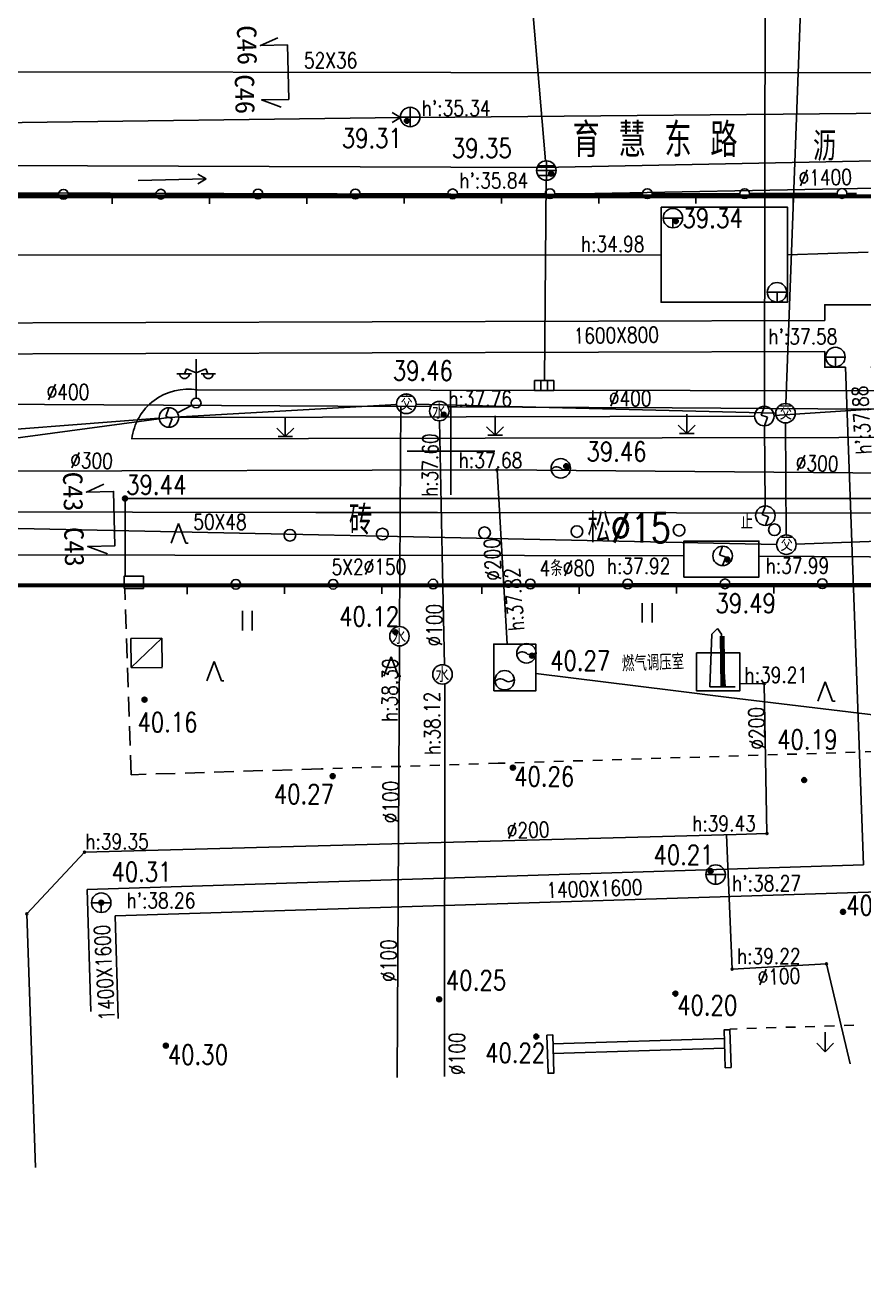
# Model space of a CAD drawing. Header units: inches. Extents: x 505347 to 508499, y 312634 to 313316.
# Drawn here: x 506067 to 506110.1, y 312668.5 to 312733.1 of the extents above; entities that cross this region are included whole.
import ezdxf
from ezdxf.enums import TextEntityAlignment as Align
from ezdxf.lldxf.tags import DXFTag

# ---------------------------------------------------------------- set-up
doc = ezdxf.new("R2010")
doc.units = ezdxf.units.IN
doc.header["$LTSCALE"] = 0.5
doc.header["$MEASUREMENT"] = 0
for name, pattern in [('$RECOVER_090104195024-12', [0]), ('$RECOVER_090104195024-5', [0]), ('ACAD_ISO05W100', [33, 24, -3, 0, -3, 0, -3]), ('XX11', [2, 1, -1]), ('XX21', [3, 2, -1])]:
    doc.linetypes.add(name, pattern=pattern)
for name, color, linetype in [('BJ0', 7, 'Continuous'), ('BJ02', 7, 'Continuous'), ('BJ03', 7, 'Continuous'), ('BJ04', 7, 'Continuous'), ('BJ08', 7, 'Continuous'), ('BJ09', 7, 'Continuous'), ('BJ10', 7, 'Continuous'), ('上水井', 4, 'Continuous'), ('上水注记', 4, 'Continuous'), ('上水管线', 4, 'Continuous'), ('上水高程表', 4, 'Continuous'), ('公安交通井', 163, 'Continuous'), ('公安交通管线', 163, 'Continuous'), ('污水井', 247, 'Continuous'), ('污水管线', 247, 'Continuous'), ('污水高程表', 247, 'Continuous'), ('热力井', 40, 'Continuous'), ('热力注记', 40, 'Continuous'), ('热力管线', 40, 'Continuous'), ('热力高程表', 40, 'Continuous'), ('照明井', 193, 'Continuous'), ('照明管线', 193, 'Continuous'), ('燃气井', 6, 'Continuous'), ('燃气注记', 6, 'Continuous'), ('燃气管线', 6, 'Continuous'), ('燃气高程表', 6, 'Continuous'), ('电信断面图及编号', 3, 'Continuous'), ('电信注记', 3, 'Continuous'), ('电信管线', 3, 'Continuous'), ('电力井', 1, 'Continuous'), ('电力注记', 1, 'Continuous'), ('电力管线', 1, 'Continuous'), ('电力高程表', 1, 'Continuous'), ('道路红线', 1, 'Continuous'), ('雨水井', 34, 'Continuous'), ('雨水注记', 34, 'Continuous'), ('雨水管线', 34, 'Continuous'), ('雨水高程表', 34, 'Continuous'), ('雨蓖子', 34, 'Continuous')]:
    doc.layers.add(name, color=color, linetype=linetype)
doc.styles.add('HZ', font='simplex.shx', dxfattribs={"bigfont": 'hztxt'})
doc.styles.get("Standard").update_dxf_attribs({"font": 'txt.shx', "bigfont": 'hztxt.shx'})
doc.styles.add('粗等线', font='simhei.ttf')
doc.styles.add('细等线', font='txt.shx', dxfattribs={"bigfont": 'ht.shx'})
tags = doc.linetypes.add('DL', pattern='A,15,-4.925,[130,ltypeshp.shx,S=0.5,R=330,X=-0.15,Y=0.433],0,[130,ltypeshp.shx,S=0.4,R=90,X=0,Y=0],-0.15,[130,ltypeshp.shx,S=0.5,R=150,X=0,Y=-0.433],-4.925,15', length=40).pattern_tags.tags
tags[32:33] = [DXFTag(74, 4), DXFTag(75, 0), DXFTag(340, '0'), DXFTag(46, 1.0), DXFTag(50, 0.0), DXFTag(44, 0.0), DXFTag(45, 0.0)]
tags[30:31] = [DXFTag(74, 4), DXFTag(75, 0), DXFTag(340, '0'), DXFTag(46, 1.0), DXFTag(50, 0.0), DXFTag(44, 0.0), DXFTag(45, 0.0)]
tags[4:5] = [DXFTag(74, 4), DXFTag(75, 0), DXFTag(340, '0'), DXFTag(46, 1.0), DXFTag(50, 0.0), DXFTag(44, 0.0), DXFTag(45, 0.0)]
tags = doc.linetypes.add('DX', pattern='A,15,-5,[130,ltypeshp.shx,S=1,R=330,X=0,Y=0],-5,15', length=40).pattern_tags.tags
tags[16:17] = [DXFTag(74, 4), DXFTag(75, 0), DXFTag(340, '0'), DXFTag(46, 1.0), DXFTag(50, 0.0), DXFTag(44, 0.0), DXFTag(45, 0.0)]
tags[14:15] = [DXFTag(74, 4), DXFTag(75, 0), DXFTag(340, '0'), DXFTag(46, 1.0), DXFTag(50, 0.0), DXFTag(44, 0.0), DXFTag(45, 0.0)]
tags[4:5] = [DXFTag(74, 4), DXFTag(75, 0), DXFTag(340, '0'), DXFTag(46, 1.0), DXFTag(50, 0.0), DXFTag(44, 0.0), DXFTag(45, 0.0)]
tags = doc.linetypes.add('SS', pattern='A,15,-1.9,[130,ltypeshp.shx,S=1,R=330,X=0,Y=0],-1.2,[130,ltypeshp.shx,S=1,R=330,X=0,Y=0],-1.9,15', length=35).pattern_tags.tags
tags[24:25] = [DXFTag(74, 4), DXFTag(75, 0), DXFTag(340, '0'), DXFTag(46, 1.0), DXFTag(50, 0.0), DXFTag(44, 0.0), DXFTag(45, 0.0)]
tags[22:23] = [DXFTag(74, 4), DXFTag(75, 0), DXFTag(340, '0'), DXFTag(46, 1.0), DXFTag(50, 0.0), DXFTag(44, 0.0), DXFTag(45, 0.0)]
tags[4:5] = [DXFTag(74, 4), DXFTag(75, 0), DXFTag(340, '0'), DXFTag(46, 1.0), DXFTag(50, 0.0), DXFTag(44, 0.0), DXFTag(45, 0.0)]
doc.linetypes.add('TRQD', pattern='A,15,[130,ltypeshp.shx,S=0.6,R=0,X=0,Y=0],-5,[130,ltypeshp.shx,S=0.6,R=0,X=0,Y=0],15', length=35)
tags = doc.linetypes.add('TRQZ', pattern='A,15,[130,ltypeshp.shx,S=0.6,R=0,X=0,Y=0],-2.5,[133,ltypeshp.shx,S=0.05,R=0,X=0,Y=0],-2.5,[130,ltypeshp.shx,S=0.6,R=0,X=0,Y=0],15', length=35).pattern_tags.tags
tags[28:29] = [DXFTag(74, 4), DXFTag(75, 0), DXFTag(340, '0'), DXFTag(46, 1.0), DXFTag(50, 0.0), DXFTag(44, 0.0), DXFTag(45, 0.0)]

# ---------------------------------------------------------------- blocks, each defined once
blk = doc.blocks.new('B545')
for p, q in [((-1, 0), (1, 0)), ((0, -1), (0, 0))]:
    blk.add_line(p, q)
blk.add_circle((0, 0), 1)
blk = doc.blocks.new('JT')
at = {"layer": '公安交通井'}
blk.add_circle((0, 0), 0.5, dxfattribs=at)
at = {"layer": '公安交通井', "width": 0.8}
blk.add_text('交', height=0.8, dxfattribs=at).set_placement((-0.304, -0.335, -50.185))
blk = doc.blocks.new('B941')
for p, q in [((-0.5, 0), (-0.5, 2)), ((0.5, 0), (0.5, 2))]:
    blk.add_line(p, q)
blk = doc.blocks.new('BC028')
for p, q in [((0, 0.5), (0, 4.5)), ((-1.98, 3), (-0.49, 3)), ((-0.99, 3.5), (-1.19, 3)), ((0, 3.1), (-0.99, 3.5)), ((0, 3.1), (1, 3.5)), ((0.5, 3), (2, 3)), ((1, 3.5), (1.2, 3))]:
    blk.add_line(p, q)
blk.add_circle((0, 0), 0.5)
for centre in [(-1.19, 3), (1.25, 3)]:
    blk.add_arc(centre, 0.5, 179, 0)
blk = doc.blocks.new('B8211')
blk.add_hatch(color=256).paths.add_polyline_path([(0.25, 0, 1), (-0.25, 0, 1)])
blk.add_circle((0, 0), 0.25)
blk = doc.blocks.new('B9389')
for p, q in [((-0.79, 0.01), (-0.04, 2.01)), ((-0.04, 2.01), (0.71, 0.01)), ((0.71, 0.01), (0.96, 0.01))]:
    blk.add_line(p, q)
blk = doc.blocks.new('B544')
blk.add_circle((0, 0), 1)
for centre, start, end in [((-0.42626, -0.547489), 52.096665, 144.305826), ((0.42626, 0.547489), 232.096665, 324.305826)]:
    blk.add_arc(centre, 0.69386, start, end)
blk = doc.blocks.new('B547')
at = {"linetype": 'Continuous'}
for p, q in [((0, 1), (-0.31427, 0.111111)), ((-0.31427, 0.111111), (0.31427, -0.111111)), ((0, -1), (0.31427, -0.111111))]:
    blk.add_line(p, q, dxfattribs=at)
blk.add_circle((0, 0), 1)
blk = doc.blocks.new('B5421')
for p, q in [((-1, 0), (1, 0)), ((0, -1), (0, 1))]:
    blk.add_line(p, q)
blk.add_circle((0, 0), 1)
blk = doc.blocks.new('B552')
for p, q in [((0.984668, 0.518566), (-1.015332, 0.518566)), ((-1.015332, 0.518566), (-1.015332, -0.481434)), ((0.984668, -0.481434), (0.984668, 0.518566)), ((-1.015332, -0.481434), (0.984668, -0.481434))]:
    blk.add_line(p, q)
at = {"linetype": 'Continuous'}
for p, q in [((-0.348666, -0.481434), (-0.348666, 0.518566)), ((0.318001, -0.481434), (0.318001, 0.518566))]:
    blk.add_line(p, q, dxfattribs=at)
blk = doc.blocks.new('B5502')
blk.add_circle((0, 0), 1)
at = {"style": '细等线'}
blk.add_text('水', height=1.5, dxfattribs=at).set_placement((-0.74, -0.79))
blk = doc.blocks.new('B5422')
at = {"linetype": 'Continuous'}
for p, q in [((-1, 0), (1, 0)), ((-0.866025, 0.5), (0.866025, 0.5)), ((0, 1), (0, -1)), ((-0.866025, -0.5), (0.866025, -0.5))]:
    blk.add_line(p, q, dxfattribs=at)
blk.add_circle((0, 0), 1, dxfattribs=at)
blk = doc.blocks.new('53214')
blk.add_circle((0, 0), 0.1)
for tag in ['路号', '线号', '点号']:
    blk.add_attdef(tag, (0, 0), '', height=0.00001)

msp = doc.modelspace()

# ---------------------------------------------------------------- linework, layer by layer
at = {"color": 1, "const_width": 0.2, "elevation": 82.3}
msp.add_lwpolyline([(506120.326, 312663.999), (506119.068, 312704.265), (505870.783, 312704.265)], dxfattribs=at)
at = {"layer": 'BJ0'}
for q in [(506088.861, 312713.409, 82.3), (506086.611, 312711.159, 82.3), (506088.861, 312708.909, 82.3), (506091.111, 312711.159, 82.3)]:
    msp.add_line((506088.861, 312711.159, 82.3), q, dxfattribs=at)
at = {"layer": 'BJ02', "elevation": 82.3}
for points in [[(506072.078, 312704.109), (506073.06, 312704.109), (506073.06, 312704.738), (506072.078, 312704.738)], [(506103.258, 312679.479), (506102.958, 312679.47), (506102.897, 312681.411), (506103.197, 312681.42)], [(506093.791, 312681.147), (506094.091, 312681.157), (506094.153, 312679.191), (506093.853, 312679.182)]]:
    msp.add_lwpolyline(points, close=True, dxfattribs=at)
at = {"layer": 'BJ02'}
for points, elevation in [([(506073.06, 312704.311), (506077.56, 312704.316)], 82.3), ([(506075.31, 312704.314), (506075.31, 312703.814)], 82.3), ([(506078.06, 312704.316), (506082.56, 312704.321)], 82.3), ([(506080.31, 312704.319), (506080.31, 312703.819)], 82.3), ([(506083.06, 312704.322), (506087.696, 312704.326)], 82.3), ([(506085.31, 312704.324), (506085.31, 312703.824)], 82.3), ([(506088.196, 312704.327), (506092.696, 312704.332)], 82.3), ([(506090.446, 312704.329), (506090.447, 312703.829)], 82.3), ([(506093.196, 312704.332), (506097.696, 312704.337)], 82.3), ([(506095.446, 312704.334), (506095.447, 312703.834)], 82.3), ([(506098.196, 312704.337), (506102.696, 312704.342)], 82.3), ([(506100.446, 312704.34), (506100.447, 312703.84)], 82.3), ([(506103.196, 312704.342), (506107.696, 312704.347)], 82.3), ([(506105.446, 312704.345), (506105.447, 312703.845)], 82.3), ([(506108.196, 312704.348), (506112.696, 312704.352)], 82.3), ([(506074.007, 312701.543), (506072.418, 312701.531)], 122.408), ([(506072.44, 312700.034), (506072.42, 312701.523)], 122.408), ([(506072.44, 312700.034), (506074.007, 312701.543)], 122.408), ([(506074.027, 312700.055), (506074.007, 312701.543)], 122.408), ([(506072.44, 312700.034), (506074.027, 312700.025)], 122.408), ([(506094.106, 312680.691), (506102.911, 312680.969)], 82.3), ([(506094.122, 312680.191), (506102.926, 312680.469)], 82.3)]:
    msp.add_lwpolyline(points, dxfattribs=dict(at, elevation=elevation))
for centre in [(506077.81, 312704.316, 82.3), (506082.81, 312704.321, 82.3), (506087.946, 312704.327, 82.3), (506092.946, 312704.332, 82.3), (506097.946, 312704.337, 82.3), (506102.946, 312704.342, 82.3), (506107.946, 312704.347, 82.3)]:
    msp.add_circle(centre, 0.25, dxfattribs=at)
at = {"layer": 'BJ03'}
for p, q in [((506102.27, 312701.753, 82.3), (506102.56, 312702.053, 82.3)), ((506102.56, 312702.053, 82.3), (506102.76, 312701.753, 82.3)), ((506102.17, 312699.053, 82.3), (506102.27, 312701.753, 82.3)), ((506102.74, 312699.053, 82.3), (506102.71, 312701.653, 82.3)), ((506102.76, 312701.753, 82.3), (506102.96, 312699.053, 82.3)), ((506102.81, 312699.053, 82.3), (506102.78, 312701.653, 82.3)), ((506102.86, 312699.053, 82.3), (506102.84, 312701.653, 82.3)), ((506102.91, 312699.053, 82.3), (506102.89, 312701.653, 82.3)), ((506103.46, 312699.053, 82.3), (506102.17, 312699.053, 82.3))]:
    msp.add_line(p, q, dxfattribs=at)
at = {"layer": 'BJ04', "linetype": 'Continuous'}
for points, elevation in [([(506064.203, 312724.361), (506068.703, 312724.366)], 82.3), ([(506069.203, 312724.366), (506073.703, 312724.371)], 82.3), ([(506071.453, 312724.369), (506071.453, 312723.869)], 82.3), ([(506074.203, 312724.371), (506078.703, 312724.376)], 82.3), ([(506076.453, 312724.374), (506076.453, 312723.874)], 82.3), ([(506079.203, 312724.377), (506083.703, 312724.381)], 82.3), ([(506081.453, 312724.379), (506081.453, 312723.879)], 82.3), ([(506084.203, 312724.382), (506088.703, 312724.386)], 82.3), ([(506086.453, 312724.384), (506086.453, 312723.884)], 82.3), ([(506089.203, 312724.387), (506093.703, 312724.392)], 82.3), ([(506091.453, 312724.389), (506091.453, 312723.889)], 82.3), ([(506094.203, 312724.392), (506098.703, 312724.397)], 82.3), ([(506096.453, 312724.394), (506096.453, 312723.894)], 82.3), ([(506099.203, 312724.397), (506103.703, 312724.402)], 82.3), ([(506101.453, 312724.399), (506101.453, 312723.899)], 82.3), ([(506104.203, 312724.402), (506108.703, 312724.407)], 82.3), ([(506106.453, 312724.405), (506106.453, 312723.905)], 82.3), ([(506109.203, 312724.407), (506109.695, 312724.408)], 82.3), ([(506087.806, 312714.29), (506075.831, 312714.306)], 121.721), ([(506122.641, 312708.732), (506072.117, 312708.728)], 121.701), ([(506072.117, 312708.728), (506072.121, 312704.738)], 121.701)]:
    msp.add_lwpolyline(points, dxfattribs=dict(at, elevation=elevation))
for points, elevation in [([(506075.831, 312714.306, 0.430509), (506072.469, 312711.788), (506117.865, 312711.883)], 121.523), ([(506117.865, 312711.883, 0.97473), (506118.142, 312712.851), (506114.496, 312714.255), (506087.806, 312714.29)], 121.721)]:
    msp.add_lwpolyline(points, format="xyb", dxfattribs=dict(at, elevation=elevation))
at = {"layer": 'BJ04', "linetype": 'XX21', "elevation": 82.3}
msp.add_lwpolyline([(506082.197, 312694.831), (506072.434, 312694.527), (506072.109, 312704.109)], dxfattribs=at)
at = {"layer": 'BJ04', "linetype": 'XX11'}
for points, elevation in [([(506111.639, 312695.75), (506091.284, 312695.115)], 82.3), ([(506091.284, 312695.115), (506082.197, 312694.831)], 82.3), ([(506109.563, 312681.655), (506103.196, 312681.454)], 122.387)]:
    msp.add_lwpolyline(points, dxfattribs=dict(at, elevation=elevation))
at = {"layer": 'BJ04', "linetype": 'Continuous'}
for centre in [(506068.953, 312724.366, 82.3), (506073.953, 312724.371, 82.3), (506078.953, 312724.376, 82.3), (506083.953, 312724.381, 82.3), (506088.953, 312724.387, 82.3), (506093.953, 312724.392, 82.3), (506098.953, 312724.397, 82.3), (506103.953, 312724.402, 82.3), (506108.953, 312724.407, 82.3)]:
    msp.add_circle(centre, 0.25, dxfattribs=at)
at = {"layer": 'BJ09'}
for p, q in [((506091.129, 312712.979, 82.3), (506091.129, 312711.979, 82.3)), ((506100.979, 312713.061, 82.3), (506100.979, 312712.061, 82.3)), ((506080.352, 312711.914, 82.3), (506079.917, 312712.349, 82.3)), ((506080.352, 312712.914, 82.3), (506080.352, 312711.914, 82.3)), ((506080.787, 312712.349, 82.3), (506080.352, 312711.914, 82.3)), ((506091.129, 312711.979, 82.3), (506090.694, 312712.414, 82.3)), ((506091.564, 312712.414, 82.3), (506091.129, 312711.979, 82.3)), ((506100.979, 312712.061, 82.3), (506100.544, 312712.496, 82.3)), ((506101.414, 312712.496, 82.3), (506100.979, 312712.061, 82.3)), ((506079.977, 312711.914, 82.3), (506080.727, 312711.914, 82.3)), ((506090.754, 312711.979, 82.3), (506091.504, 312711.979, 82.3)), ((506100.604, 312712.061, 82.3), (506101.354, 312712.061, 82.3)), ((506108.092, 312680.287, 82.3), (506107.657, 312680.722, 82.3)), ((506108.092, 312681.287, 82.3), (506108.092, 312680.287, 82.3)), ((506108.527, 312680.722, 82.3), (506108.092, 312680.287, 82.3))]:
    msp.add_line(p, q, dxfattribs=at)
at = {"layer": 'BJ09', "linetype": 'Continuous'}
for centre in [(506085.337, 312706.9, 82.3), (506090.587, 312706.968, 82.3), (506095.336, 312707.03, 82.3), (506100.586, 312707.098, 82.3), (506105.485, 312707.122, 82.3), (506080.588, 312706.838, 82.3)]:
    msp.add_circle(centre, 0.3, dxfattribs=at)
at = {"layer": '上水管线', "linetype": 'SS', "ltscale": 0.6, "elevation": 82.3}
for points in [[(506074.092, 312713.528), (506055.718, 312713.63), (506032.844, 312713.811)], [(506083.048, 312713.478), (506074.092, 312713.528)], [(506087.83, 312713.451), (506083.048, 312713.478)], [(506086.287, 312713.46), (506086.272, 312710.788)], [(506089.137, 312713.444), (506088.707, 312713.447)], [(506095.941, 312713.406), (506089.137, 312713.444)], [(506100.231, 312713.383), (506095.941, 312713.406)], [(506107.711, 312713.341), (506100.231, 312713.383)], [(506112.22, 312713.316), (506107.711, 312713.341)], [(506088.437, 312705.014), (506088.277, 312712.724)], [(506086.272, 312710.788), (506086.224, 312702.145)], [(506088.538, 312700.158), (506088.437, 312705.014)], [(506086.219, 312701.149), (506086.199, 312697.57)], [(506088.524, 312679.014), (506088.548, 312699.214)], [(506086.199, 312697.57), (506086.095, 312678.966)]]:
    msp.add_lwpolyline(points, dxfattribs=at)
at = {"layer": '公安交通管线'}
for points, elevation in [([(506107.038, 312739.81), (506106.069, 312713.6)], 82.3), ([(506086.08, 312713.566), (506074.373, 312712.892), (506061.767, 312711.187), (506024.668, 312712.089)], 121.75), ([(506105.556, 312713.121), (506087.063, 312713.582)], 121.75), ([(506106.054, 312712.611), (506106.094, 312706.854)], 82.3), ([(506105.61, 312706.366), (506060.111, 312707.331)], 82.3), ([(506106.589, 312706.374), (506118.812, 312706.832)], 82.3)]:
    msp.add_lwpolyline(points, dxfattribs=dict(at, elevation=elevation))
at = {"layer": '污水管线'}
for p, q in [((506089.068, 312728.328, 82.3), (506113.851, 312728.556, 82.3)), ((506063.788, 312728.011, 82.3), (506086.27, 312728.316, 82.3)), ((506087.267, 312728.311, 82.3), (506089.068, 312728.328, 82.3))]:
    msp.add_line(p, q, dxfattribs=at)
at = {"layer": '污水管线', "elevation": 82.3}
msp.add_lwpolyline([(506085.835, 312728.563), (506086.27, 312728.316), (506085.839, 312728.063)], dxfattribs=at)
at = {"layer": '热力管线', "elevation": 82.3}
msp.add_lwpolyline([(506099.662, 312723.704), (506106.147, 312723.704), (506106.147, 312718.812), (506099.662, 312718.812)], close=True, dxfattribs=at)
for points in [[(506110.299, 312721.385), (506106.147, 312721.258)], [(506099.662, 312721.258), (506005.299, 312721.216)], [(506110.438, 312715.478), (506111.625, 312715.478), (506111.625, 312718.688), (506108.069, 312718.688), (506108.069, 312717.883)], [(506108.067, 312717.883), (506061.536, 312717.746)], [(506108.072, 312716.283), (506061.54, 312716.146)], [(506108.069, 312716.283), (506108.069, 312715.478), (506109.137, 312715.478)], [(506109.137, 312715.478), (506110.068, 312689.889)], [(506070.173, 312688.627), (506110.068, 312689.889)], [(506070.173, 312688.627), (506070.359, 312682.361)], [(506071.614, 312687.272), (506111.418, 312688.531)], [(506071.614, 312687.272), (506071.77, 312682.006)]]:
    msp.add_lwpolyline(points, dxfattribs=at)
at = {"layer": '照明管线', "elevation": 82.3}
for points in [[(506104.967, 312713.482), (506105.003, 312735.527)], [(506075.53, 312713.51), (506074.818, 312713.13)], [(506104.409, 312712.961), (506074.873, 312712.895)], [(506113.054, 312713.487), (506105.49, 312712.996)], [(506073.847, 312712.852), (506062.339, 312711.966)], [(506104.971, 312712.451), (506105.014, 312708.37)]]:
    msp.add_lwpolyline(points, dxfattribs=at)
at = {"layer": '燃气管线', "linetype": 'TRQZ', "ltscale": 0.5}
for p, q in [((506022.422, 312710.012, 82.3), (506091.229, 312710.199, 82.3)), ((506091.229, 312710.199, 82.3), (506122.214, 312709.932, 82.3)), ((506091.229, 312710.199, 82.3), (506091.744, 312701.244, 82.3))]:
    msp.add_line(p, q, dxfattribs=at)
at = {"layer": '燃气管线', "linetype": 'TRQD', "ltscale": 0.5}
for p, q in [((506093.224, 312699.735, 82.3), (506100.285, 312698.861, 82.3)), ((506104.958, 312699.209, 82.3), (506105.101, 312691.503, 82.3)), ((506103.146, 312698.499, 82.3), (506116.288, 312696.924, 82.3)), ((506103.521, 312691.454, 82.3), (506070.036, 312690.553, 82.3)), ((506103.021, 312691.44, 82.3), (506103.307, 312684.53, 82.3)), ((506105.101, 312691.503, 82.3), (506103.521, 312691.454, 82.3)), ((506067.064, 312687.378, 82.3), (506067.523, 312674.333, 82.3)), ((506103.307, 312684.53, 82.3), (506108.152, 312684.803, 82.3)), ((506108.152, 312684.803, 82.3), (506109.374, 312679.673, 82.3))]:
    msp.add_line(p, q, dxfattribs=at)
at = {"layer": '燃气管线', "ltscale": 0.5}
for p, q in [((506100.285, 312698.861, 82.3), (506103.146, 312698.499, 82.3)), ((506104.958, 312699.209, 82.3), (506103.709, 312699.224, 82.3))]:
    msp.add_line(p, q, dxfattribs=at)
at = {"layer": '燃气管线'}
msp.add_line((506070.036, 312690.553, 82.3), (506067.064, 312687.378, 82.3), dxfattribs=at)
at = {"layer": '燃气管线', "elevation": 82.3}
for points in [[(506091.062, 312698.837), (506093.224, 312698.837), (506093.224, 312701.244), (506091.062, 312701.244)], [(506101.487, 312700.793), (506103.709, 312700.793), (506103.709, 312698.846), (506101.487, 312698.846)]]:
    msp.add_lwpolyline(points, close=True, dxfattribs=at)
at = {"layer": '电信断面图及编号', "elevation": 82.3}
for points in [[(506080.147, 312728.843), (506079.136, 312729.214), (506080.53, 312729.246), (506080.462, 312732.044), (506079.072, 312732.011), (506079.965, 312732.408)], [(506071.209, 312705.891), (506070.198, 312706.262), (506071.592, 312706.294), (506071.524, 312709.092), (506070.134, 312709.059), (506071.026, 312709.457)]]:
    msp.add_lwpolyline(points, dxfattribs=at)
at = {"layer": '电信管线', "linetype": 'DX'}
for p, q in [((506066.473, 312730.665, 82.3), (506088.861, 312730.634, 82.3)), ((506088.861, 312730.634, 82.3), (506111.361, 312730.603, 82.3))]:
    msp.add_line(p, q, dxfattribs=at)
at = {"layer": '电信管线', "linetype": 'DX', "elevation": 121.77}
for points in [[(506081.928, 312708.016), (506063.071, 312708.036)], [(506088.176, 312708.009), (506081.928, 312708.016)], [(506100.457, 312707.996), (506088.176, 312708.009)], [(506115.625, 312707.98), (506100.457, 312707.996)]]:
    msp.add_lwpolyline(points, dxfattribs=at)
at = {"layer": '电力管线', "linetype": 'DL', "elevation": 82.3}
msp.add_lwpolyline([(506100.834, 312704.689), (506104.687, 312704.689), (506104.687, 312706.54), (506100.834, 312706.54)], close=True, dxfattribs=at)
for points in [[(506092.641, 312705.79), (506056.692, 312705.838)], [(506100.834, 312705.778), (506092.641, 312705.79)], [(506121.728, 312705.668), (506104.687, 312705.765)]]:
    msp.add_lwpolyline(points, dxfattribs=at)
at = {"layer": '道路红线'}
msp.add_line((505870.783, 312704.265, 82.3), (506119.068, 312704.265, 82.3), dxfattribs=at)
at = {"layer": '道路红线', "linetype": 'ACAD_ISO05W100', "const_width": 0.2, "elevation": 82.3}
msp.add_lwpolyline([(505870.783, 312724.265), (506135.952, 312724.265)], dxfattribs=at)
at = {"layer": '雨水管线'}
for p, q in [((506138.09, 312726.615, 82.3), (506093.534, 312725.749, 82.3)), ((506088.861, 312725.764, 82.3), (506040.682, 312725.917, 82.3)), ((506076.293, 312725.157, 82.3), (506075.854, 312725.398, 82.3)), ((506093.534, 312725.749, 82.3), (506088.861, 312725.764, 82.3)), ((506072.794, 312725.079, 82.3), (506076.293, 312725.157, 82.3)), ((506076.293, 312725.157, 82.3), (506075.865, 312724.898, 82.3)), ((506093.545, 312724.348, 82.3), (506138.133, 312725.215, 82.3)), ((506040.677, 312724.518, 82.3), (506088.861, 312724.363, 82.3)), ((506088.861, 312724.363, 82.3), (506093.545, 312724.348, 82.3))]:
    msp.add_line(p, q, dxfattribs=at)
at = {"layer": '雨水管线', "elevation": 82.3}
for points in [[(506092.985, 312734.786), (506093.723, 312726.078)], [(506093.76, 312725.087), (506093.664, 312714.787)]]:
    msp.add_lwpolyline(points, dxfattribs=at)

# ---------------------------------------------------------------- block references
at = {"layer": 'BJ03', "linetype": 'Continuous', "xscale": 0.5, "yscale": 0.5, "zscale": 0.5}
msp.add_blockref('BC028', (506075.77, 312713.639, 82.3), dxfattribs=at)
at = {"layer": 'BJ08', "xscale": 0.5, "yscale": 0.5, "zscale": 0.5}
for p in [(506086.599, 312728.138, 121.61), (506094.015, 312725.429, 121.65), (506100.417, 312722.986, 121.636), (506088.492, 312713.036, 121.76), (506094.786, 312710.39, 121.76), (506072.117, 312708.728, 121.74), (506103.066, 312705.589, 121.79), (506086.009, 312701.852, 122.42), (506093.027, 312700.648, 122.57), (506073.119, 312698.386, 82.3), (506092.046, 312694.89, 122.56), (506082.787, 312694.457, 122.57), (506107.015, 312694.254, 122.49), (506102.204, 312689.582, 122.51), (506070.894, 312687.95, 122.61), (506109.009, 312687.479, 122.45), (506100.396, 312683.279, 122.5), (506088.26, 312682.984, 122.55), (506074.215, 312680.601, 122.6), (506093.247, 312681.069, 122.52)]:
    msp.add_blockref('B8211', p, dxfattribs=at)
at = {"layer": 'BJ09', "linetype": 'Continuous', "xscale": 0.5, "yscale": 0.5, "zscale": 0.5}
for name, p in [('B9389', (506074.886, 312706.433, 82.3)), ('B941', (506098.946, 312702.348, 82.3)), ('B941', (506078.395, 312701.95, 82.3)), ('B9389', (506076.713, 312699.344, 82.3)), ('B9389', (506085.805, 312699.584, 82.3)), ('B9389', (506108.116, 312698.304, 82.3))]:
    msp.add_blockref(name, p, dxfattribs=at)
at = {"layer": '上水井', "xscale": 0.5, "yscale": 0.5, "zscale": 0.5}
for p in [(506088.267, 312713.221, 160.976), (506086.217, 312701.648, 122.418), (506088.429, 312699.686, 122.571)]:
    msp.add_blockref('B5502', p, dxfattribs=at)
at = {"layer": '公安交通井'}
for p in [(506086.568, 312713.594, 82.3), (506106.051, 312713.109, 82.3), (506106.097, 312706.356, 82.3)]:
    msp.add_blockref('JT', p, dxfattribs=at)
at = {"layer": '污水井', "xscale": 0.5, "yscale": 0.5, "zscale": 0.5}
msp.add_blockref('B5421', (506086.766, 312728.337, 121.609), dxfattribs=at)
at = {"layer": '热力井', "xscale": 0.5, "yscale": 0.5, "zscale": 0.5}
for p in [(506100.267, 312723.142, 181.817), (506105.617, 312719.328, 181.84), (506108.619, 312716.001, 121.581), (506102.464, 312689.397, 122.506), (506070.894, 312687.95, 122.614)]:
    msp.add_blockref('B545', p, dxfattribs=at)
at = {"layer": '照明井', "xscale": 0.5, "yscale": 0.5, "zscale": 0.5}
for p in [(506074.373, 312712.892, 120.923), (506104.966, 312712.962, 121.808), (506105.019, 312707.847, 121.001)]:
    msp.add_blockref('B547', p, dxfattribs=at)
at = {"layer": '燃气井', "xscale": 0.5, "yscale": 0.5, "zscale": 0.5}
for p in [(506094.505, 312710.279, 120.956), (506092.742, 312700.769, 122.574), (506091.622, 312699.384, 122.567)]:
    msp.add_blockref('B544', p, dxfattribs=at)
at = {"layer": '燃气高程表'}
ref = msp.add_blockref('53214', (506091.229, 312710.199, 82.3), dxfattribs=dict(at, xscale=0.5, yscale=0.5, zscale=0.5))
ref.add_attrib('路号', '97-5008', (506091.229, 312710.199, 53296.3), dxfattribs={"layer": '0', "height": 0.000005})
ref.add_attrib('线号', '1', (506091.229, 312710.199, 53296.3), dxfattribs={"layer": '0', "height": 0.000005})
ref.add_attrib('点号', '19', (506091.229, 312710.199, 53296.3), dxfattribs={"layer": '0', "height": 0.000005})
ref = msp.add_blockref('53214', (506104.958, 312699.209, 82.3), dxfattribs=dict(at, xscale=0.5, yscale=0.5, zscale=0.5))
ref.add_attrib('路号', '97-5008', (506104.958, 312699.209, 53296.3), dxfattribs={"layer": '0', "height": 0.000005})
ref.add_attrib('线号', '1', (506104.958, 312699.209, 53296.3), dxfattribs={"layer": '0', "height": 0.000005})
ref.add_attrib('点号', '19', (506104.958, 312699.209, 53296.3), dxfattribs={"layer": '0', "height": 0.000005})
ref = msp.add_blockref('53214', (506105.101, 312691.503, 82.3), dxfattribs=dict(at, xscale=0.5, yscale=0.5, zscale=0.5))
ref.add_attrib('路号', '97-5008', (506105.101, 312691.503, 53296.3), dxfattribs={"layer": '0', "height": 0.000005})
ref.add_attrib('线号', '1', (506105.101, 312691.503, 53296.3), dxfattribs={"layer": '0', "height": 0.000005})
ref.add_attrib('点号', '19', (506105.101, 312691.503, 53296.3), dxfattribs={"layer": '0', "height": 0.000005})
ref = msp.add_blockref('53214', (506070.036, 312690.553, 82.3), dxfattribs=dict(at, xscale=0.5, yscale=0.5, zscale=0.5))
ref.add_attrib('路号', '97-5008', (506070.036, 312690.553, 53296.3), dxfattribs={"layer": '0', "height": 0.000005})
ref.add_attrib('线号', '1', (506070.036, 312690.553, 53296.3), dxfattribs={"layer": '0', "height": 0.000005})
ref.add_attrib('点号', '19', (506070.036, 312690.553, 53296.3), dxfattribs={"layer": '0', "height": 0.000005})
ref = msp.add_blockref('53214', (506067.064, 312687.378, 82.3), dxfattribs=dict(at, xscale=0.5, yscale=0.5, zscale=0.5))
ref.add_attrib('路号', '97-5008', (506067.064, 312687.378, 53296.3), dxfattribs={"layer": '0', "height": 0.000005})
ref.add_attrib('线号', '1', (506067.064, 312687.378, 53296.3), dxfattribs={"layer": '0', "height": 0.000005})
ref.add_attrib('点号', '19', (506067.064, 312687.378, 53296.3), dxfattribs={"layer": '0', "height": 0.000005})
ref = msp.add_blockref('53214', (506103.307, 312684.53, 82.3), dxfattribs=dict(at, xscale=0.5, yscale=0.5, zscale=0.5))
ref.add_attrib('路号', '97-5008', (506103.307, 312684.53, 53296.3), dxfattribs={"layer": '0', "height": 0.000005})
ref.add_attrib('线号', '1', (506103.307, 312684.53, 53296.3), dxfattribs={"layer": '0', "height": 0.000005})
ref.add_attrib('点号', '19', (506103.307, 312684.53, 53296.3), dxfattribs={"layer": '0', "height": 0.000005})
ref = msp.add_blockref('53214', (506108.152, 312684.803, 82.3), dxfattribs=dict(at, xscale=0.5, yscale=0.5, zscale=0.5))
ref.add_attrib('路号', '97-5008', (506108.152, 312684.803, 53296.3), dxfattribs={"layer": '0', "height": 0.000005})
ref.add_attrib('线号', '1', (506108.152, 312684.803, 53296.3), dxfattribs={"layer": '0', "height": 0.000005})
ref.add_attrib('点号', '19', (506108.152, 312684.803, 53296.3), dxfattribs={"layer": '0', "height": 0.000005})
at = {"layer": '电力井', "xscale": 0.5, "yscale": 0.5, "zscale": 0.5}
msp.add_blockref('B547', (506102.822, 312705.776, 121.793), dxfattribs=at)
at = {"layer": '雨水井', "xscale": 0.5, "yscale": 0.5, "zscale": 0.5}
msp.add_blockref('B5422', (506093.764, 312725.586, 121.649), dxfattribs=at)
at = {"layer": '雨蓖子', "xscale": 0.5, "yscale": 0.5, "zscale": 0.5}
msp.add_blockref('B552', (506093.661, 312714.527, 121.52), dxfattribs=at)

# ---------------------------------------------------------------- texts
at = {"layer": 'BJ08', "style": 'HZ', "width": 0.8}
for s, p in [('39.31', (506083.257, 312726.749, 121.61)), ('39.35', (506088.905, 312726.235, 121.65)), ('39.34', (506100.767, 312722.642, 121.636)), ('39.46', (506085.87, 312714.797, 121.76)), ('39.46', (506095.831, 312710.642, 121.76)), ('39.44', (506072.181, 312708.934, 121.74)), ('39.49', (506102.463, 312702.844, 121.79)), ('40.12', (506083.122, 312702.166, 122.42)), ('40.27', (506093.959, 312699.89, 122.57)), ('40.16', (506072.758, 312696.726, 122.46)), ('40.19', (506105.631, 312695.834, 122.49)), ('40.26', (506092.11, 312693.941, 122.56)), ('40.27', (506079.754, 312693.034, 122.57)), ('40.21', (506099.271, 312689.911, 122.51)), ('40.31', (506071.415, 312689.035, 122.61)), ('40.15', (506109.173, 312687.312, 122.45)), ('40.25', (506088.607, 312683.461, 122.55)), ('40.20', (506100.492, 312682.177, 122.5)), ('40.22', (506090.617, 312679.729, 122.52)), ('40.30', (506074.322, 312679.637, 122.6))]:
    msp.add_text(s, height=1, dxfattribs=at).set_placement(p)
at = {"layer": 'BJ10', "linetype": 'Continuous', "style": 'HZ', "width": 0.8}
for s, height, p in [('育 慧 东 路', 1.75, (506095.109, 312726.277, 82.3)), ('沥', 1.5, (506107.466, 312726.075, 82.3)), ('砖', 1.5, (506083.621, 312706.865, 82.3)), ('松%%c15', 1.5, (506095.876, 312706.466, 82.3))]:
    msp.add_text(s, height=height, dxfattribs=at).set_placement(p)
at = {"layer": '上水注记', "style": 'HZ', "width": 0.8}
for p in [(506068.088, 312713.804, 82.3), (506096.974, 312713.472, 82.3)]:
    msp.add_text('%%C400', height=0.8, dxfattribs=at).set_placement(p)
at = {"layer": '上水注记', "linetype": '$RECOVER_090104195024-5', "style": 'HZ', "width": 0.8}
for p in [(506088.408, 312701.119, 82.3), (506086.164, 312692.03, 82.3), (506086.058, 312683.878, 82.3), (506089.57, 312679.087, 82.3)]:
    msp.add_text('%%C100', height=0.8, rotation=90, dxfattribs=at).set_placement(p)
at = {"layer": '上水高程表', "style": 'HZ', "width": 0.8}
msp.add_text('h:37.76', height=0.8, dxfattribs=at).set_placement((506088.733, 312713.463, 82.3))
for s, rotation, p in [('h:37.60', 89.29224, (506088.171, 312708.806, 160.944)), ('h:38.30', 89.45979, (506086.11, 312697.238, 82.3)), ('h:38.12', 90.68152, (506088.32, 312695.54, 82.3))]:
    msp.add_text(s, height=0.8, rotation=rotation, dxfattribs=at).set_placement(p)
at = {"layer": '污水高程表', "style": 'HZ', "width": 0.8}
msp.add_text("h':35.34", height=0.8, dxfattribs=at).set_placement((506087.364, 312728.392, 82.3))
at = {"layer": '热力注记', "linetype": 'Continuous', "lineweight": 25, "style": 'HZ', "width": 0.8}
for s, rotation, p in [('1600X800', 0.89452, (506095.168, 312716.686, 82.3)), ('1400X1600', 2.01516, (506093.779, 312688.184, 82.3)), ('1400X1600', 93.13937, (506071.589, 312681.908, 82.3))]:
    msp.add_text(s, height=0.8, rotation=rotation, dxfattribs=at).set_placement(p)
at = {"layer": '热力高程表', "style": 'HZ', "width": 0.8}
for s, p in [('h:34.98', (506095.541, 312721.404, 82.3)), ("h':37.58", (506105.179, 312716.654, 82.3)), ("h':38.27", (506103.312, 312688.55, 82.3)), ("h':38.26", (506072.194, 312687.663, 82.3))]:
    msp.add_text(s, height=0.8, dxfattribs=at).set_placement(p)
msp.add_text("h':37.88", height=0.8, rotation=93.48141, dxfattribs=at).set_placement((506110.474, 312711.013, 82.3))
at = {"layer": '照明管线', "style": 'HZ', "width": 0.8}
msp.add_text('止', height=0.8, dxfattribs=at).set_placement((506103.745, 312707.139, 82.3))
at = {"layer": '燃气注记', "style": 'HZ', "width": 0.8}
for s, rotation, p in [('%%c300', 358.23696, (506070.397, 312710.672, 82.3)), ('%%c300', 358.23696, (506107.677, 312710.533, 82.3)), ('%%c200', 92.25913, (506091, 312705.597, 82.3))]:
    msp.add_text(s, height=0.8, rotation=rotation, dxfattribs=at).set_placement(p, align=Align.MIDDLE)
at = {"layer": '燃气注记', "linetype": '$RECOVER_090104195024-5', "style": 'HZ', "width": 0.8}
msp.add_text('燃气调压室', height=0.8, rotation=2.21518, dxfattribs=at).set_placement((506097.662, 312699.827, 82.3))
at = {"layer": '燃气注记', "linetype": '$RECOVER_090104195024-12', "ltscale": 0.5, "style": 'HZ', "width": 0.8}
for s, rotation, p in [('%%c200', 91.87912, (506104.573, 312696.913, 82.3)), ('%%c200', 1.87912, (506092.826, 312691.684, 82.3)), ('%%c100', 1.87912, (506105.716, 312684.162, 82.3))]:
    msp.add_text(s, height=0.8, rotation=rotation, dxfattribs=at).set_placement(p, align=Align.MIDDLE)
at = {"layer": '燃气高程表', "style": 'HZ', "width": 0.8}
for s, p in [('h:37.68', (506089.267, 312710.3, 82.3)), ('h:39.21', (506103.947, 312699.257, 82.3)), ('h:39.43', (506101.26, 312691.623, 82.3)), ('h:39.35', (506070.077, 312690.696, 82.3)), ('h:39.22', (506103.563, 312684.802, 82.3))]:
    msp.add_text(s, height=0.8, dxfattribs=at).set_placement(p)
msp.add_text('h:37.82', height=0.8, rotation=94.49415, dxfattribs=at).set_placement((506092.632, 312701.946, 82.3))
at = {"layer": '电信断面图及编号', "style": '粗等线'}
for s, p in [('C46', (506078.387, 312732.033, 82.3)), ('C46', (506078.273, 312729.51, 82.3)), ('C43', (506069.449, 312709.082, 82.3)), ('C43', (506069.509, 312706.24, 82.3))]:
    msp.add_text(s, height=1, rotation=271.56175, dxfattribs=at).set_placement(p, align=Align.MIDDLE)
at = {"layer": '电信注记', "style": 'HZ', "width": 0.8}
msp.add_text('52X36', height=0.8, dxfattribs=at).set_placement((506081.309, 312730.848, 82.3))
msp.add_text('50X48', height=0.8, rotation=359.82518, dxfattribs=at).set_placement((506075.622, 312707.131, 82.3))
at = {"layer": '电力注记', "style": 'HZ', "width": 0.8}
for s, p in [('5X2%%c150', (506082.736, 312704.804, 82.3)), ('4条%%C80', (506093.422, 312704.738, 82.3))]:
    msp.add_text(s, height=0.8, rotation=0.36012, dxfattribs=at).set_placement(p)
at = {"layer": '电力高程表', "style": 'HZ', "width": 0.8}
for s, p in [('h:37.92', (506096.874, 312704.856, 82.3)), ('h:37.99', (506105.034, 312704.874, 82.3))]:
    msp.add_text(s, height=0.8, dxfattribs=at).set_placement(p)
at = {"layer": '雨水注记', "style": 'HZ', "width": 0.8}
msp.add_text('%%c1400', height=0.8, rotation=1.12308, dxfattribs=at).set_placement((506106.732, 312724.806, 82.3))
at = {"layer": '雨水高程表', "style": 'HZ', "width": 0.8}
msp.add_text("h':35.84", height=0.8, dxfattribs=at).set_placement((506089.295, 312724.672, 82.3))

doc.saveas('drawing.dxf')
